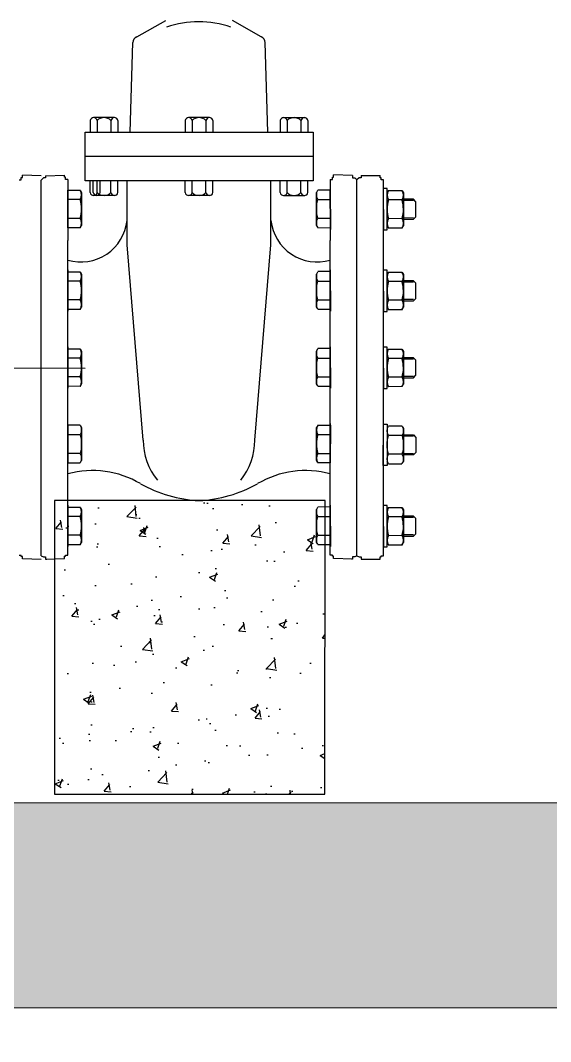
# Model space of a CAD drawing. Header units: millimetres. Extents: x -294625 to 2136527, y -251383 to 128331.
# Drawn here: x 1509794.2 to 1510053.1, y -176227.6 to -175729.3 of the extents above; entities that cross this region are included whole.
import ezdxf

# ---------------------------------------------------------------- set-up
doc = ezdxf.new("R2010")
doc.units = ezdxf.units.MM
for name, color, linetype, lineweight in [('A-FLOR-3', 135, 'Continuous', 25), ('A-FLOR-PATT-1', 254, 'Continuous', 18), ('N3-NOTE', 11, 'Continuous', 13)]:
    doc.layers.add(name, color=color, linetype=linetype, lineweight=lineweight)
for name, color, linetype in [('H-N-FITTING-35', 2, 'Continuous'), ('netcat30', 30, 'Continuous'), ('NetHatch', 8, 'Continuous')]:
    doc.layers.add(name, color=color, linetype=linetype)
doc.styles.add('P-VNTIMEH', font='vntimeh.shx', dxfattribs={"width": 0.75, "height": 300})
doc.dimstyles.new('N-NOTE', dxfattribs={"dimtxt": 200, "dimasz": 30, "dimexe": 50, "dimexo": 50, "dimgap": 100, "dimtad": 1, "dimdec": 0, "dimdsep": 46, "dimtxsty": 'P-VNTIMEH', "dimblk": 'OPEN30', "dimcen": 0, "dimse1": 1, "dimse2": 1, "dimclrd": 256, "dimclre": 7, "dimclrt": 256, "dimadec": 0, "dimazin": 0, "dimtfac": 1, "dimtdec": 0, "dimtix": 1, "dimtmove": 2, "dimatfit": 3, "dimldrblk": 'OPEN30', "dimfxl": 1, "dimtolj": 1, "dimtzin": 0, "dimarcsym": 0})

# ---------------------------------------------------------------- blocks, each defined once
blk = doc.blocks.new('NUT')
at = {"linetype": 'Continuous'}
for p, q in [((-14.7, 12.08), (-13.1, 13)), ((-7.51, 1.11), (-7.51, 11.89)), ((7.51, 1.11), (7.51, 11.89)), ((14.7, 12.08), (13.1, 13)), ((-14.7, 0.92), (-13.1, 0)), ((14.7, 0.92), (13.1, 0))]:
    blk.add_line(p, q, dxfattribs=at)
blk.add_lwpolyline([(-16.5, 16), (-16.5, 13), (16.5, 13), (16.5, 16)], close=True)
for points in [[(-15, 1.11), (-15, 11.89)], [(-13.1, 13), (13.1, 13)], [(15, 11.89), (15, 1.11)], [(-13.1, 0), (13.1, 0)], [(13.1, 0), (-13.1, 0)]]:
    blk.add_lwpolyline(points, dxfattribs=at)
for centre, radius, start, end in [((-11.25, 6.1), 6.9, 57.08669, 122.91331), ((0, -13), 26, 73.22135, 106.77865), ((11.25, 6.1), 6.9, 57.08669, 122.91331), ((-11.25, 6.9), 6.9, 237.08669, 302.91331), ((0, 26), 26, 253.22135, 286.77865), ((11.25, 6.9), 6.9, 237.08669, 302.91331)]:
    blk.add_arc(centre, radius, start, end, dxfattribs=at)
blk = doc.blocks.new('_Open30')
at = {"color": 0, "linetype": 'ByBlock', "lineweight": -2}
for p, q in [((-1, 0.2679), (0, 0)), ((0, 0), (-1, -0.2679)), ((0, 0), (-1, 0))]:
    blk.add_line(p, q, dxfattribs=at)

msp = doc.modelspace()

# ---------------------------------------------------------------- hatches: boundary and pattern name
at = {"layer": 'A-FLOR-PATT-1'}
h = msp.add_hatch(dxfattribs=at)
h.set_pattern_fill('ANGLE', color=256, scale=3, style=0)
h.set_pattern_definition([(0, (292924.719, 0), (0, 20.955), [15.24, -5.715]), (90, (292924.719, 0), (-20.955, 1e-15), [15.24, -5.715])])
h.paths.add_polyline_path([(1510570.82, -175515.98), (1509070.82, -175515.98), (1509071.47, -176111.12), (1510571.47, -176111.12)], flags=16)
h.paths.add_polyline_path([(1509070.82, -175515.98), (1509020.82, -175515.98), (1509020.82, -175460.98), (1508971.47, -175460.98), (1508971.47, -176211.12), (1510671.47, -176211.12), (1510671.47, -175460.98), (1510621.47, -175460.98), (1510621.47, -175515.98)])
at = {"layer": 'NetHatch', "linetype": 'Continuous'}
h = msp.add_hatch(dxfattribs=at)
h.set_pattern_fill('AR-CONC', color=256, scale=5.681818, style=0)
h.set_pattern_definition([(50, (2621908.275, 475021.308), (40.7534195, -3.5654622), [4.2613636, -46.875]), (355, (2621908.275, 475021.31), (-7.8835985, 42.7381894), [3.4090909, -37.5]), (100.4514, (2621911.67, 475021.01), (32.8698512, 39.1727013), [3.6216017, -39.83762]), (46.1842, (2621908.275, 475032.67), (60.638696, -9.4044895), [6.3920455, -70.3125]), (96.6356, (2621913.33, 475031.89), (53.1058355, 55.3476063), [5.4324027, -59.7564205]), (351.1842, (2621908.275, 475032.67), (53.1057923, 55.3476478), [5.1136364, -56.25]), (21, (2621913.957, 475029.83), (33.9151734, -22.8760733), [4.2613636, -46.875]), (326, (2621913.957, 475029.83), (13.8247348, 41.2017071), [3.4090909, -37.5]), (71.4514, (2621916.783, 475027.925), (47.7399221, 18.3255964), [3.6216017, -39.83762]), (37.5, (2621908.275, 475021.308), (0.69090087, 18.91442351), [0, -37.04545455, 0, -38.0681818, 0, -37.64204545]), (7.5, (2621908.275, 475021.308), (14.9471328, 22.40975636), [0, -21.70454545, 0, -36.1931818, 0, -14.3465909]), (327.5, (2621895.605, 475021.308), (30.33082024, -1.2815268), [0, -14.20454545, 0, -44.3181818, 0, -58.8068182]), (317.5, (2621889.923, 475021.308), (33.1355778, 5.6877831), [0, -18.4659091, 0, -29.4318182, 0, -41.76136364])])
h.paths.add_polyline_path([(1509810.92, -175963.64), (1509942.93, -175963.64), (1509942.9, -176106.8), (1509810.88, -176106.8)])

# ---------------------------------------------------------------- linework, layer by layer
at = {"layer": 'A-FLOR-3'}
msp.add_line((1509849.63, -175765.89), (1509849.63, -175765.89), dxfattribs=at)
at = {"layer": 'H-N-FITTING-35', "ltscale": 1000}
for p, q in [((1509851.07, -175737.41, 30.86), (1509865.17, -175729.34, 30.86)), ((1509911.77, -175737.41, 30.86), (1509897.68, -175729.34, 30.86)), ((1509847.8, -175783.89, 30.86), (1509849.05, -175740.14, 30.86)), ((1509915.04, -175783.89, 30.86), (1509913.79, -175740.14, 30.86)), ((1509828.26, -175778.19, 30.86), (1509828.26, -175783.89, 30.86)), ((1509840.21, -175776.76, 30.86), (1509829.84, -175776.76, 30.86)), ((1509831.65, -175778.19, 30.86), (1509831.65, -175783.89, 30.86)), ((1509838.41, -175778.19, 30.86), (1509838.41, -175783.89, 30.86)), ((1509841.79, -175778.19, 30.86), (1509841.79, -175783.89, 30.86)), ((1509874.66, -175778.19, 30.86), (1509874.66, -175783.89, 30.86)), ((1509886.61, -175776.76, 30.86), (1509876.24, -175776.76, 30.86)), ((1509878.04, -175778.19, 30.86), (1509878.04, -175783.89, 30.86)), ((1509884.8, -175778.19, 30.86), (1509884.8, -175783.89, 30.86)), ((1509888.18, -175778.19, 30.86), (1509888.18, -175783.89, 30.86)), ((1509921.05, -175778.19, 30.86), (1509921.05, -175783.89, 30.86)), ((1509922.63, -175776.76, 30.86), (1509933, -175776.76, 30.86)), ((1509924.43, -175778.19, 30.86), (1509924.43, -175783.89, 30.86)), ((1509931.2, -175778.19, 30.86), (1509931.2, -175783.89, 30.86)), ((1509934.58, -175778.19, 30.86), (1509934.58, -175783.89, 30.86)), ((1509937.1, -175795.77, 30.86), (1509825.74, -175795.77, 30.86)), ((1509828.26, -175813.35, 30.86), (1509828.26, -175807.65, 30.86)), ((1509829.8, -175813.35, 30.86), (1509829.8, -175807.65, 30.86)), ((1509831.65, -175813.35, 30.86), (1509831.65, -175807.65, 30.86)), ((1509833.18, -175813.35, 30.86), (1509833.18, -175807.65, 30.86)), ((1509838.41, -175813.35, 30.86), (1509838.41, -175807.65, 30.86)), ((1509841.79, -175813.35, 30.86), (1509841.79, -175807.65, 30.86)), ((1509846.3, -175838.86, 30.86), (1509846.3, -175807.65, 30.86)), ((1509874.66, -175813.35, 30.86), (1509874.66, -175807.65, 30.86)), ((1509878.04, -175813.35, 30.86), (1509878.04, -175807.65, 30.86)), ((1509884.8, -175813.35, 30.86), (1509884.8, -175807.65, 30.86)), ((1509888.18, -175813.35, 30.86), (1509888.18, -175807.65, 30.86)), ((1509916.54, -175838.86, 30.86), (1509916.54, -175807.65, 30.86)), ((1509921.05, -175813.35, 30.86), (1509921.05, -175807.65, 30.86)), ((1509924.43, -175813.35, 30.86), (1509924.43, -175807.65, 30.86)), ((1509931.2, -175813.35, 30.86), (1509931.2, -175807.65, 30.86)), ((1509934.58, -175813.35, 30.86), (1509934.58, -175807.65, 30.86)), ((1509817.37, -175811.22, 16.85), (1509817.32, -175831.42, 16.85)), ((1509823.53, -175812.33, 16.85), (1509824.09, -175813.32, 16.85)), ((1509824.09, -175813.32, 16.85), (1509824.05, -175829.36, 16.85)), ((1509824.05, -175829.36, 16.85), (1509824.09, -175813.32, 16.85)), ((1509939.34, -175812.29, 30.86), (1509938.78, -175813.27, 30.86)), ((1509938.78, -175813.27, 30.86), (1509938.82, -175829.31, 30.86)), ((1509938.82, -175829.31, 30.86), (1509938.78, -175813.27, 30.86)), ((1509945.51, -175811.18, 30.86), (1509945.56, -175831.38, 30.86)), ((1509823.41, -175816.74, 16.85), (1509817.35, -175816.72, 16.85)), ((1509840.21, -175814.77, 30.86), (1509829.84, -175814.77, 30.86)), ((1509886.61, -175814.77, 30.86), (1509876.24, -175814.77, 30.86)), ((1509922.63, -175814.77, 30.86), (1509933, -175814.77, 30.86)), ((1509939.46, -175816.7, 30.86), (1509945.52, -175816.68, 30.86)), ((1509823.39, -175825.93, 16.85), (1509817.33, -175825.91, 16.85)), ((1509823.49, -175830.33, 16.85), (1509824.05, -175829.36, 16.85)), ((1509939.38, -175830.29, 30.86), (1509938.82, -175829.31, 30.86)), ((1509939.49, -175825.89, 30.86), (1509945.54, -175825.87, 30.86)), ((1509854.16, -175934.13, 30.86), (1509846.3, -175838.86, 30.86)), ((1509908.68, -175934.13, 30.86), (1509916.54, -175838.86, 30.86)), ((1509817.37, -175851.04, 16.85), (1509817.32, -175871.24, 16.85)), ((1509823.53, -175852.16, 16.85), (1509824.09, -175853.14, 16.85)), ((1509824.09, -175853.14, 16.85), (1509824.05, -175869.18, 16.85)), ((1509824.05, -175869.18, 16.85), (1509824.09, -175853.14, 16.85)), ((1509939.34, -175852.11, 30.86), (1509938.78, -175853.09, 30.86)), ((1509938.78, -175853.09, 30.86), (1509938.82, -175869.14, 30.86)), ((1509938.82, -175869.14, 30.86), (1509938.78, -175853.09, 30.86)), ((1509945.51, -175851, 30.86), (1509945.56, -175871.2, 30.86)), ((1509823.41, -175856.56, 16.85), (1509817.35, -175856.55, 16.85)), ((1509939.46, -175856.52, 30.86), (1509945.52, -175856.5, 30.86)), ((1509823.39, -175865.75, 16.85), (1509817.33, -175865.74, 16.85)), ((1509823.49, -175870.16, 16.85), (1509824.05, -175869.18, 16.85)), ((1509939.38, -175870.11, 30.86), (1509938.82, -175869.14, 30.86)), ((1509939.49, -175865.71, 30.86), (1509945.54, -175865.69, 30.86)), ((1509817.37, -175888.6, 16.85), (1509817.32, -175908.8, 16.85)), ((1509945.51, -175888.56, 30.86), (1509945.56, -175908.76, 30.86)), ((1509823.41, -175894.12, 16.85), (1509817.35, -175894.11, 16.85)), ((1509823.53, -175889.72, 16.85), (1509824.09, -175890.7, 16.85)), ((1509824.09, -175890.7, 16.85), (1509824.05, -175906.74, 16.85)), ((1509824.05, -175906.74, 16.85), (1509824.09, -175890.7, 16.85)), ((1509939.34, -175889.67, 30.86), (1509938.78, -175890.65, 30.86)), ((1509938.78, -175890.65, 30.86), (1509938.82, -175906.69, 30.86)), ((1509938.82, -175906.69, 30.86), (1509938.78, -175890.65, 30.86)), ((1509939.46, -175894.08, 30.86), (1509945.52, -175894.06, 30.86)), ((1509784.15, -175898.85, 16.85), (1509825.85, -175898.98, 16.85)), ((1509823.39, -175903.31, 16.85), (1509817.33, -175903.3, 16.85)), ((1509939.49, -175903.27, 30.86), (1509945.54, -175903.25, 30.86)), ((1509823.49, -175907.72, 16.85), (1509824.05, -175906.74, 16.85)), ((1509939.38, -175907.67, 30.86), (1509938.82, -175906.69, 30.86)), ((1509817.37, -175946.19, 16.85), (1509817.32, -175925.98, 16.85)), ((1509823.49, -175927.07, 16.85), (1509824.06, -175928.05, 16.85)), ((1509824.1, -175944.09, 16.85), (1509824.06, -175928.05, 16.85)), ((1509824.06, -175928.05, 16.85), (1509824.1, -175944.09, 16.85)), ((1509938.77, -175944.04, 30.86), (1509938.81, -175928, 30.86)), ((1509938.81, -175928, 30.86), (1509938.77, -175944.04, 30.86)), ((1509939.38, -175927.03, 30.86), (1509938.81, -175928, 30.86)), ((1509945.5, -175946.14, 30.86), (1509945.55, -175925.94, 30.86)), ((1509823.39, -175931.47, 16.85), (1509817.33, -175931.49, 16.85)), ((1509939.48, -175931.43, 30.86), (1509945.54, -175931.45, 30.86)), ((1509823.41, -175940.66, 16.85), (1509817.36, -175940.68, 16.85)), ((1509939.46, -175940.62, 30.86), (1509945.51, -175940.64, 30.86)), ((1509823.54, -175945.07, 16.85), (1509824.1, -175944.09, 16.85)), ((1509939.33, -175945.03, 30.86), (1509938.77, -175944.04, 30.86)), ((1509817.37, -175965.87, 16.85), (1509817.32, -175986.08, 16.85)), ((1509823.53, -175966.99, 16.85), (1509824.09, -175967.97, 16.85)), ((1509824.09, -175967.97, 16.85), (1509824.05, -175984.01, 16.85)), ((1509824.05, -175984.01, 16.85), (1509824.09, -175967.97, 16.85)), ((1509939.34, -175966.95, 30.86), (1509938.78, -175967.93, 30.86)), ((1509938.78, -175967.93, 30.86), (1509938.82, -175983.97, 30.86)), ((1509938.82, -175983.97, 30.86), (1509938.78, -175967.93, 30.86)), ((1509945.51, -175965.83, 30.86), (1509945.56, -175986.03, 30.86)), ((1509823.41, -175971.39, 16.85), (1509817.35, -175971.38, 16.85)), ((1509939.46, -175971.35, 30.86), (1509945.52, -175971.34, 30.86)), ((1509823.39, -175980.58, 16.85), (1509817.33, -175980.57, 16.85)), ((1509939.49, -175980.54, 30.86), (1509945.54, -175980.53, 30.86)), ((1509823.49, -175984.99, 16.85), (1509824.05, -175984.01, 16.85)), ((1509939.38, -175984.95, 30.86), (1509938.82, -175983.97, 30.86))]:
    msp.add_line(p, q, dxfattribs=at)
for points, elevation in [([(1509937.1, -175783.89), (1509937.1, -175807.65), (1509825.74, -175807.65), (1509825.74, -175783.89), (1509937.1, -175783.89)], 30.86), ([(1509793.56, -175807.05), (1509794.62, -175807.05)], 16.29), ([(1509794.62, -175807.05), (1509794.62, -175805.99)], 16.29), ([(1509794.62, -175805.99), (1509794.62, -175805.99)], 16.29), ([(1509794.62, -175805.99), (1509794.62, -175805.99)], 16.29), ([(1509794.62, -175805.99), (1509794.62, -175805.99)], 16.29), ([(1509794.62, -175805.99), (1509795.15, -175805.99)], 16.29), ([(1509795.15, -175805.99), (1509795.15, -175804.92)], 16.29), ([(1509804.38, -175805.23), (1509795.15, -175804.92)], 16.29), ([(1509804.38, -175805.23), (1509795.15, -175804.92)], 16.29), ([(1509804.38, -175805.23), (1509795.15, -175804.92)], 16.29), ([(1509805.45, -175806.17), (1509804.38, -175807.23)], 16.29), ([(1509804.38, -175990.58), (1509804.38, -175807.23)], 16.29), ([(1509804.38, -175990.58), (1509804.38, -175807.23)], 16.29), ([(1509804.38, -175990.58), (1509804.38, -175807.23)], 16.29), ([(1509804.38, -175990.58), (1509804.38, -175807.23)], 16.29), ([(1509804.38, -175990.58), (1509804.38, -175807.23)], 16.29), ([(1509804.38, -175990.58), (1509804.38, -175807.23)], 16.29), ([(1509806.51, -175806.17), (1509805.45, -175806.17)], 16.29), ([(1509805.45, -175806.17), (1509805.45, -175806.17)], 16.29), ([(1509805.45, -175806.17), (1509805.45, -175806.17)], 16.29), ([(1509805.45, -175806.17), (1509805.45, -175806.17)], 16.29), ([(1509806.51, -175805.1), (1509815.74, -175804.8)], 16.29), ([(1509806.51, -175805.1), (1509815.74, -175804.8)], 16.29), ([(1509806.51, -175805.1), (1509815.74, -175804.8)], 16.29), ([(1509806.51, -175805.1), (1509806.51, -175805.1)], 16.29), ([(1509806.51, -175805.1), (1509806.51, -175805.1)], 16.29), ([(1509806.51, -175805.1), (1509806.51, -175806.17)], 16.29), ([(1509815.74, -175805.86), (1509815.74, -175804.8)], 16.29), ([(1509816.28, -175805.86), (1509815.74, -175805.86)], 16.29), ([(1509816.28, -175806.93), (1509816.28, -175805.86)], 16.29), ([(1509816.28, -175805.86), (1509816.28, -175805.86)], 16.29), ([(1509816.28, -175805.86), (1509816.28, -175805.86)], 16.29), ([(1509816.28, -175805.86), (1509816.28, -175805.86)], 16.29), ([(1509817.34, -175806.93), (1509816.28, -175806.93)], 16.29), ([(1509817.34, -175806.93), (1509817.34, -175806.93)], 16.29), ([(1509817.34, -175806.93), (1509817.34, -175806.93)], 16.29), ([(1509817.34, -175806.93), (1509817.34, -175836.69)], 16.29), ([(1509817.34, -175806.93), (1509817.34, -175836.69)], 16.29), ([(1509817.34, -175806.93), (1509817.34, -175836.69)], 16.29), ([(1509945.53, -175806.88), (1509945.53, -175806.88)], 30.3), ([(1509945.53, -175806.88), (1509945.53, -175806.88)], 30.3), ([(1509945.53, -175806.88), (1509946.6, -175806.88)], 30.3), ([(1509945.53, -175806.88), (1509945.53, -175836.65)], 30.3), ([(1509945.53, -175806.88), (1509945.53, -175836.65)], 30.3), ([(1509945.53, -175806.88), (1509945.53, -175836.65)], 30.3), ([(1509946.6, -175806.88), (1509946.6, -175805.82)], 30.3), ([(1509946.6, -175805.82), (1509946.6, -175805.82)], 30.3), ([(1509946.6, -175805.82), (1509946.6, -175805.82)], 30.3), ([(1509946.6, -175805.82), (1509946.6, -175805.82)], 30.3), ([(1509946.6, -175805.82), (1509947.13, -175805.82)], 30.3), ([(1509947.13, -175805.82), (1509947.13, -175804.76)], 30.3), ([(1509956.36, -175805.06), (1509947.13, -175804.76)], 30.3), ([(1509956.36, -175805.06), (1509947.13, -175804.76)], 30.3), ([(1509956.36, -175805.06), (1509947.13, -175804.76)], 30.3), ([(1509956.36, -175805.06), (1509956.36, -175805.06)], 30.3), ([(1509956.36, -175805.06), (1509956.36, -175805.06)], 30.3), ([(1509956.36, -175805.06), (1509956.36, -175806.13)], 30.3), ([(1509956.36, -175806.13), (1509957.42, -175806.13)], 30.3), ([(1509957.42, -175806.13), (1509957.42, -175806.13)], 30.3), ([(1509957.42, -175806.13), (1509957.42, -175806.13)], 30.3), ([(1509957.42, -175806.13), (1509957.42, -175806.13)], 30.3), ([(1509957.42, -175806.13), (1509958.49, -175807.19)], 30.3), ([(1509959.55, -175806.13), (1509958.49, -175807.19)], 30.3), ([(1509958.49, -175807.19), (1509958.49, -175807.19)], 30.3), ([(1509958.49, -175990.54), (1509958.49, -175807.19)], 30.3), ([(1509958.49, -175990.54), (1509958.49, -175807.19)], 30.3), ([(1509958.49, -175990.54), (1509958.49, -175807.19)], 30.3), ([(1509958.49, -175807.19), (1509958.49, -175807.19)], 30.3), ([(1509958.49, -175990.54), (1509958.49, -175807.19)], 30.3), ([(1509958.49, -175990.54), (1509958.49, -175807.19)], 30.3), ([(1509958.49, -175990.54), (1509958.49, -175807.19)], 30.3), ([(1509960.61, -175806.13), (1509959.55, -175806.13)], 30.3), ([(1509959.55, -175806.13), (1509959.55, -175806.13)], 30.3), ([(1509959.55, -175806.13), (1509959.55, -175806.13)], 30.3), ([(1509959.55, -175806.13), (1509959.55, -175806.13)], 30.3), ([(1509960.61, -175805.06), (1509969.83, -175805.06)], 30.3), ([(1509960.61, -175805.06), (1509969.83, -175805.06)], 30.3), ([(1509960.61, -175805.06), (1509969.83, -175805.06)], 30.3), ([(1509960.61, -175805.06), (1509960.61, -175805.06)], 30.3), ([(1509960.61, -175805.06), (1509960.61, -175805.06)], 30.3), ([(1509960.61, -175805.06), (1509960.61, -175806.13)], 30.3), ([(1509969.83, -175806.13), (1509969.83, -175805.06)], 30.3), ([(1509970.37, -175806.13), (1509969.83, -175806.13)], 30.3), ([(1509970.37, -175807.19), (1509970.37, -175806.13)], 30.3), ([(1509970.37, -175806.13), (1509970.37, -175806.13)], 30.3), ([(1509970.37, -175806.13), (1509970.37, -175806.13)], 30.3), ([(1509970.37, -175806.13), (1509970.37, -175806.13)], 30.3), ([(1509971.43, -175807.19), (1509970.37, -175807.19)], 30.3), ([(1509971.43, -175990.54), (1509971.43, -175807.19)], 30.3), ([(1509971.43, -175807.19), (1509971.43, -175807.19)], 30.3), ([(1509971.43, -175807.19), (1509971.43, -175807.19)], 30.3), ([(1509817.32, -175830.5), (1509817.36, -175812.14)], 16.85), ([(1509817.36, -175812.14), (1509823.42, -175812.15)], 16.85), ([(1509945.51, -175812.09), (1509939.45, -175812.11)], 30.86), ([(1509945.55, -175830.46), (1509945.51, -175812.09)], 30.86), ([(1509986.1, -175817.17), (1509981.21, -175817.19)], 30.86), ([(1509986.13, -175825.74), (1509981.23, -175825.76)], 30.86), ([(1509823.37, -175830.52), (1509817.32, -175830.5)], 16.85), ([(1509939.5, -175830.48), (1509945.55, -175830.46)], 30.86), ([(1509817.34, -175990.28), (1509817.34, -175836.69)], 16.29), ([(1509945.53, -175990.24), (1509945.53, -175836.65)], 30.3), ([(1509817.32, -175870.32), (1509817.36, -175851.96)], 16.85), ([(1509817.36, -175851.96), (1509823.42, -175851.97)], 16.85), ([(1509945.51, -175851.91), (1509939.45, -175851.93)], 30.86), ([(1509945.55, -175870.28), (1509945.51, -175851.91)], 30.86), ([(1509986.1, -175856.99), (1509981.21, -175857.01)], 30.86), ([(1509986.13, -175865.57), (1509981.23, -175865.58)], 30.86), ([(1509823.37, -175870.34), (1509817.32, -175870.32)], 16.85), ([(1509939.5, -175870.3), (1509945.55, -175870.28)], 30.86), ([(1509817.32, -175907.88), (1509817.36, -175889.52)], 16.85), ([(1509817.36, -175889.52), (1509823.42, -175889.53)], 16.85), ([(1509945.51, -175889.47), (1509939.45, -175889.49)], 30.86), ([(1509945.55, -175907.84), (1509945.51, -175889.47)], 30.86), ([(1509986.1, -175894.55), (1509981.21, -175894.57)], 30.86), ([(1509986.13, -175903.13), (1509981.23, -175903.14)], 30.86), ([(1509823.37, -175907.9), (1509817.32, -175907.88)], 16.85), ([(1509939.5, -175907.86), (1509945.55, -175907.84)], 30.86), ([(1509823.38, -175926.88), (1509817.32, -175926.9)], 16.85), ([(1509817.32, -175926.9), (1509817.37, -175945.27)], 16.85), ([(1509939.49, -175926.84), (1509945.55, -175926.86)], 30.86), ([(1509945.55, -175926.86), (1509945.5, -175945.22)], 30.86), ([(1509986.12, -175932.19), (1509981.22, -175932.18)], 30.86), ([(1509986.1, -175940.76), (1509981.2, -175940.75)], 30.86), ([(1509817.37, -175945.27), (1509823.42, -175945.25)], 16.85), ([(1509945.5, -175945.22), (1509939.45, -175945.21)], 30.86), ([(1509945.53, -175990.24), (1509945.53, -175958.88)], 30.3), ([(1509945.53, -175990.24), (1509945.53, -175958.88)], 30.3), ([(1509817.34, -175990.28), (1509817.34, -175958.92)], 16.29), ([(1509817.34, -175990.28), (1509817.34, -175958.92)], 16.29), ([(1509971.43, -175990.54), (1509971.43, -175959.19)], 30.3), ([(1509817.32, -175985.16), (1509817.36, -175966.79)], 16.85), ([(1509817.36, -175966.79), (1509823.42, -175966.81)], 16.85), ([(1509945.51, -175966.75), (1509939.45, -175966.76)], 30.86), ([(1509945.55, -175985.12), (1509945.51, -175966.75)], 30.86), ([(1509986.1, -175971.83), (1509981.21, -175971.84)], 30.86), ([(1509986.13, -175980.4), (1509981.23, -175980.41)], 30.86), ([(1509823.37, -175985.17), (1509817.32, -175985.16)], 16.85), ([(1509939.5, -175985.13), (1509945.55, -175985.12)], 30.86), ([(1509794.62, -175990.4), (1509793.56, -175990.4)], 16.29), ([(1509794.62, -175990.93), (1509794.62, -175990.4)], 16.29), ([(1509795.15, -175990.93), (1509794.62, -175990.93)], 16.29), ([(1509794.62, -175990.93), (1509794.62, -175990.93)], 16.29), ([(1509794.62, -175990.93), (1509794.62, -175990.93)], 16.29), ([(1509794.62, -175990.93), (1509794.62, -175990.93)], 16.29), ([(1509795.15, -175992), (1509795.15, -175990.93)], 16.29), ([(1509804.38, -175992.3), (1509795.15, -175992)], 16.29), ([(1509804.38, -175992.3), (1509795.15, -175992)], 16.29), ([(1509804.38, -175992.3), (1509795.15, -175992)], 16.29), ([(1509795.15, -175992), (1509795.15, -175992)], 16.29), ([(1509804.38, -175990.58), (1509805.45, -175991.11)], 16.29), ([(1509805.45, -175991.11), (1509805.45, -175991.11)], 16.29), ([(1509805.45, -175991.11), (1509805.45, -175991.11)], 16.29), ([(1509805.45, -175991.11), (1509806.51, -175991.11)], 16.29), ([(1509806.51, -175991.11), (1509806.51, -175991.11)], 16.29), ([(1509806.51, -175991.11), (1509806.51, -175992.18)], 16.29), ([(1509806.51, -175992.18), (1509815.74, -175991.87)], 16.29), ([(1509806.51, -175992.18), (1509815.74, -175991.87)], 16.29), ([(1509806.51, -175992.18), (1509815.74, -175991.87)], 16.29), ([(1509806.51, -175992.18), (1509806.51, -175992.18)], 16.29), ([(1509806.51, -175992.18), (1509807.04, -175992.18)], 16.29), ([(1509815.74, -175991.87), (1509815.74, -175990.81)], 16.29), ([(1509815.74, -175990.81), (1509816.28, -175990.81)], 16.29), ([(1509815.74, -175991.87), (1509815.74, -175991.87)], 16.29), ([(1509816.28, -175990.81), (1509816.28, -175990.28)], 16.29), ([(1509816.28, -175990.28), (1509817.34, -175990.28)], 16.29), ([(1509816.28, -175990.81), (1509816.28, -175990.81)], 16.29), ([(1509816.28, -175990.81), (1509816.28, -175990.81)], 16.29), ([(1509816.28, -175990.81), (1509816.28, -175990.81)], 16.29), ([(1509817.34, -175990.28), (1509817.34, -175990.28)], 16.29), ([(1509946.6, -175990.24), (1509945.53, -175990.24)], 30.3), ([(1509945.53, -175990.24), (1509945.53, -175990.24)], 30.3), ([(1509946.6, -175990.77), (1509946.6, -175990.24)], 30.3), ([(1509947.13, -175990.77), (1509946.6, -175990.77)], 30.3), ([(1509946.6, -175990.77), (1509946.6, -175990.77)], 30.3), ([(1509946.6, -175990.77), (1509946.6, -175990.77)], 30.3), ([(1509946.6, -175990.77), (1509946.6, -175990.77)], 30.3), ([(1509947.13, -175991.83), (1509947.13, -175990.77)], 30.3), ([(1509956.36, -175992.14), (1509947.13, -175991.83)], 30.3), ([(1509956.36, -175992.14), (1509947.13, -175991.83)], 30.3), ([(1509956.36, -175992.14), (1509947.13, -175991.83)], 30.3), ([(1509947.13, -175991.83), (1509947.13, -175991.83)], 30.3), ([(1509956.36, -175992.14), (1509955.83, -175992.14)], 30.3), ([(1509957.42, -175991.07), (1509956.36, -175991.07)], 30.3), ([(1509956.36, -175991.07), (1509956.36, -175991.07)], 30.3), ([(1509956.36, -175991.07), (1509956.36, -175992.14)], 30.3), ([(1509956.36, -175992.14), (1509956.36, -175992.14)], 30.3), ([(1509958.49, -175990.54), (1509957.42, -175991.07)], 30.3), ([(1509957.42, -175991.07), (1509957.42, -175991.07)], 30.3), ([(1509957.42, -175991.07), (1509957.42, -175991.07)], 30.3), ([(1509958.49, -175990.54), (1509958.49, -175990.54)], 30.3), ([(1509958.49, -175990.54), (1509958.49, -175990.54)], 30.3), ([(1509958.49, -175990.54), (1509959.55, -175991.07)], 30.3), ([(1509958.49, -175990.54), (1509958.49, -175990.54)], 30.3), ([(1509958.49, -175990.54), (1509958.49, -175990.54)], 30.3), ([(1509959.55, -175991.07), (1509959.55, -175991.07)], 30.3), ([(1509959.55, -175991.07), (1509959.55, -175991.07)], 30.3), ([(1509959.55, -175991.07), (1509960.61, -175991.07)], 30.3), ([(1509960.61, -175991.07), (1509960.61, -175991.07)], 30.3), ([(1509960.61, -175991.07), (1509960.61, -175992.14)], 30.3), ([(1509960.61, -175992.14), (1509969.83, -175992.14)], 30.3), ([(1509960.61, -175992.14), (1509969.83, -175992.14)], 30.3), ([(1509960.61, -175992.14), (1509969.83, -175992.14)], 30.3), ([(1509960.61, -175992.14), (1509960.61, -175992.14)], 30.3), ([(1509960.61, -175992.14), (1509961.14, -175992.14)], 30.3), ([(1509969.83, -175992.14), (1509969.83, -175991.07)], 30.3), ([(1509969.83, -175991.07), (1509970.37, -175991.07)], 30.3), ([(1509969.83, -175992.14), (1509969.83, -175992.14)], 30.3), ([(1509970.37, -175991.07), (1509970.37, -175990.54)], 30.3), ([(1509970.37, -175990.54), (1509971.43, -175990.54)], 30.3), ([(1509970.37, -175991.07), (1509970.37, -175991.07)], 30.3), ([(1509970.37, -175991.07), (1509970.37, -175991.07)], 30.3), ([(1509970.37, -175991.07), (1509970.37, -175991.07)], 30.3), ([(1509971.43, -175990.54), (1509971.43, -175990.54)], 30.3)]:
    msp.add_lwpolyline(points, dxfattribs=dict(at, elevation=elevation))
at = {"layer": 'H-N-FITTING-35', "ltscale": 1000, "elevation": 45.42}
for points in [[(1509981.23, -175826.37), (1509986.13, -175826.36), (1509987.35, -175825.13), (1509987.33, -175817.78), (1509986.1, -175816.56), (1509981.21, -175816.57)], [(1509981.23, -175866.19), (1509986.13, -175866.18), (1509987.35, -175864.95), (1509987.33, -175857.6), (1509986.1, -175856.38), (1509981.21, -175856.39)], [(1509981.23, -175903.75), (1509986.13, -175903.74), (1509987.35, -175902.51), (1509987.33, -175895.16), (1509986.1, -175893.94), (1509981.21, -175893.95)], [(1509981.23, -175931.56), (1509986.12, -175931.58), (1509987.35, -175932.8), (1509987.33, -175940.15), (1509986.1, -175941.37), (1509981.2, -175941.36)], [(1509981.23, -175981.02), (1509986.13, -175981.01), (1509987.35, -175979.78), (1509987.33, -175972.44), (1509986.1, -175971.22), (1509981.21, -175971.23)]]:
    msp.add_lwpolyline(points, close=True, dxfattribs=at)
at = {"layer": 'H-N-FITTING-35', "ltscale": 1000}
for centre, radius, start, end in [((1509881.27, -175779.71, 30.86), 49.65, 71.5322, 108.4678), ((1509852.01, -175740.22, 30.86), 2.96, 108.519, 178.4826), ((1509910.83, -175740.22, 30.86), 2.96, 1.5174, 71.481), ((1509829.96, -175778.47, 30.86), 1.71, 9.5939, 170.4061), ((1509835.03, -175781.48, 30.86), 4.72, 44.2892, 135.7108), ((1509840.1, -175778.47, 30.86), 1.71, 9.5939, 170.4061), ((1509876.35, -175778.47, 30.86), 1.71, 9.5939, 170.4061), ((1509881.42, -175781.48, 30.86), 4.72, 44.2892, 135.7108), ((1509886.49, -175778.47, 30.86), 1.71, 9.5939, 170.4061), ((1509922.74, -175778.47, 30.86), 1.71, 9.5939, 170.4061), ((1509927.81, -175781.48, 30.86), 4.72, 44.2892, 135.7108), ((1509932.89, -175778.47, 30.86), 1.71, 9.5939, 170.4061), ((1509829.96, -175813.06, 30.86), 1.71, 189.5939, 350.4061), ((1509831.49, -175813.06, 30.86), 1.71, 189.5939, 350.4061), ((1509835.03, -175810.05, 30.86), 4.72, 224.2892, 315.7108), ((1509840.1, -175813.06, 30.86), 1.71, 189.5939, 350.4061), ((1509876.35, -175813.06, 30.86), 1.71, 189.5939, 350.4061), ((1509881.42, -175810.05, 30.86), 4.72, 224.2892, 315.7108), ((1509886.49, -175813.06, 30.86), 1.71, 189.5939, 350.4061), ((1509922.74, -175813.06, 30.86), 1.71, 189.5939, 350.4061), ((1509927.81, -175810.05, 30.86), 4.72, 224.2892, 315.7108), ((1509932.89, -175813.06, 30.86), 1.71, 189.5939, 350.4061), ((1509823.69, -175824.46, 30.86), 22.76, 253.8057, 353.5829), ((1509939.15, -175824.46, 30.86), 22.76, 186.4171, 286.1943), ((1509885.32, -175934.19, 30.86), 31.16, 179.898, 218.8647), ((1509877.52, -175934.19, 30.86), 31.16, 321.1353, 0.102), ((1509829.46, -175994.88, 30.86), 45.89, 59.4218, 105.3144), ((1509933.38, -175994.88, 30.86), 45.89, 74.6856, 120.5782), ((1509884.67, -175898.76, 30.86), 64.97, 240.6262, 267.1289), ((1509878.17, -175898.76, 30.86), 64.97, 272.8711, 299.3738)]:
    msp.add_arc(centre, radius, start, end, dxfattribs=at)
for centre, major_axis, start_param, end_param in [((1509819.87, -175814.44, 16.85), (2.99, -2.99), 0.208471, 1.357363), ((1509808.16, -175821.3, 16.85), (11.26, 11.26), -1.080722, -0.495036), ((1509819.84, -175828.21, 16.85), (2.99, -2.99), 0.208471, 1.357363), ((1509819.87, -175854.26, 16.85), (2.99, -2.99), 0.208471, 1.357363), ((1509808.16, -175861.12, 16.85), (11.26, 11.26), -1.080722, -0.495036), ((1509819.84, -175868.04, 16.85), (2.99, -2.99), 0.208471, 1.357363), ((1509808.16, -175898.68, 16.85), (11.26, 11.26), -1.080722, -0.495036), ((1509819.87, -175891.82, 16.85), (2.99, -2.99), 0.208471, 1.357363), ((1509819.84, -175905.6, 16.85), (2.99, -2.99), 0.208471, 1.357363), ((1509943.03, -175929.15, 30.86), (2.99, 2.99), 1.779157, 2.928048), ((1509954.71, -175936.07, 30.86), (11.26, -11.26), 3.631556, 4.217242), ((1509943, -175942.92, 30.86), (2.99, 2.99), 1.779157, 2.928048), ((1509819.87, -175969.09, 16.85), (2.99, -2.99), 0.208471, 1.357363), ((1509808.16, -175975.95, 16.85), (11.26, 11.26), -1.080722, -0.495036), ((1509819.84, -175982.87, 16.85), (2.99, -2.99), 0.208471, 1.357363)]:
    msp.add_ellipse(centre, major_axis=major_axis, ratio=1, start_param=start_param, end_param=end_param, dxfattribs=at)
at = {"layer": 'H-N-FITTING-35', "ltscale": 1000, "extrusion": (0, 0, -1)}
for centre, major_axis, start_param, end_param in [((1509943, -175814.39, 30.86), (2.99, -2.99), 1.779268, 2.928159), ((1509954.71, -175821.25, 30.86), (11.26, -11.26), 2.060871, 2.646556), ((1509943.04, -175828.17, 30.86), (2.99, -2.99), 1.779268, 2.928159), ((1509943, -175854.22, 30.86), (2.99, -2.99), 1.779268, 2.928159), ((1509954.71, -175861.08, 30.86), (11.26, -11.26), 2.060871, 2.646556), ((1509943.04, -175867.99, 30.86), (2.99, -2.99), 1.779268, 2.928159), ((1509943, -175891.78, 30.86), (2.99, -2.99), 1.779268, 2.928159), ((1509954.71, -175898.64, 30.86), (11.26, -11.26), 2.060871, 2.646556), ((1509943.04, -175905.55, 30.86), (2.99, -2.99), 1.779268, 2.928159), ((1509819.84, -175929.19, 16.85), (2.99, -2.99), -1.362436, -0.213545), ((1509808.16, -175936.11, 16.85), (11.26, 11.26), 0.489963, 1.075649), ((1509819.87, -175942.97, 16.85), (2.99, -2.99), -1.362436, -0.213545), ((1509943, -175969.05, 30.86), (2.99, -2.99), 1.779268, 2.928159), ((1509954.71, -175975.91, 30.86), (11.26, -11.26), 2.060871, 2.646556), ((1509943.04, -175982.83, 30.86), (2.99, -2.99), 1.779268, 2.928159)]:
    msp.add_ellipse(centre, major_axis=major_axis, ratio=1, start_param=start_param, end_param=end_param, dxfattribs=at)
at = {"layer": 'N3-NOTE'}
for points in [[(1510671.47, -175460.98), (1508971.47, -175460.98), (1508971.47, -176211.12), (1510671.47, -176211.12)], [(1510570.82, -175515.98), (1509070.82, -175515.98), (1509071.47, -176111.12), (1510571.47, -176111.12)]]:
    msp.add_lwpolyline(points, close=True, dxfattribs=at)
msp.add_lwpolyline([(1509070.82, -175515.98), (1509020.82, -175515.98), (1509020.82, -175460.98), (1508971.47, -175460.98), (1508971.47, -176211.12), (1510671.47, -176211.12), (1510671.47, -175460.98), (1510621.47, -175460.98), (1510621.47, -175515.98), (1509070.82, -175515.98)], dxfattribs=at)
at = {"layer": 'netcat30', "elevation": 30.3}
msp.add_lwpolyline([(1509942.93, -175963.64), (1509810.92, -175963.64), (1509810.88, -176106.8), (1509942.9, -176106.8)], close=True, dxfattribs=at)

# ---------------------------------------------------------------- block references
at = {"layer": 'H-N-FITTING-35', "ltscale": 1000, "xscale": 0.6122125407239318, "yscale": 0.6122125407239318, "zscale": 0.6122125407239318, "rotation": 90.1421569620011}
for p in [(1509981.22, -175821.47, 30.86), (1509981.22, -175861.29, 30.86), (1509981.22, -175898.85, 30.86), (1509981.22, -175976.13, 30.86)]:
    msp.add_blockref('NUT', p, dxfattribs=at)
at = {"layer": 'H-N-FITTING-35', "ltscale": 1000, "extrusion": (0, 0, -1), "xscale": 0.6122125407163576, "yscale": 0.6122125407163576, "zscale": -0.6122125407163574, "rotation": 270.1485151825287}
msp.add_blockref('NUT', (-1509981.21, -175936.46, -30.86), dxfattribs=at)

# ---------------------------------------------------------------- leaders
at = {"layer": 'N3-NOTE'}
for points in [[(1508680.78, -177215.28), (1508680.78, -174608.62), (1511302.56, -174608.62)], [(1511497.77, -175961.56, 30.86), (1511497.77, -176951.03, 30.86), (1509589.66, -176951.03, 30.86)]]:
    msp.add_leader(points, dimstyle='N-NOTE', override={"dimasz": 100, "dimtad": 0}, dxfattribs=at)

doc.saveas('drawing.dxf')
